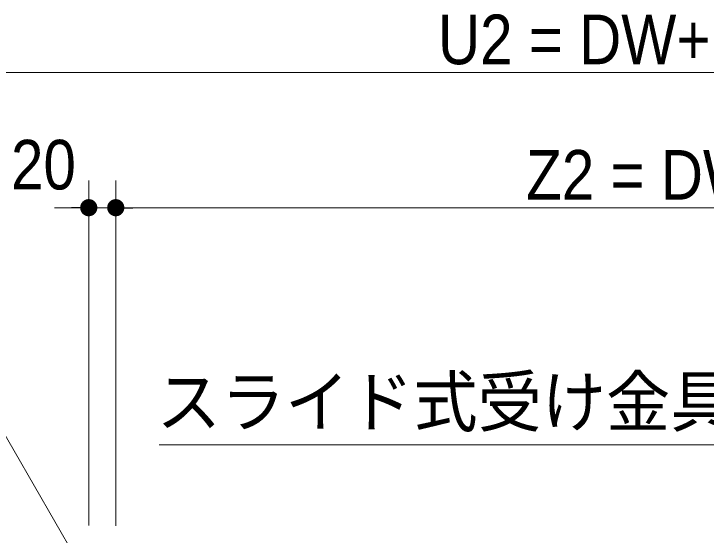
# Model space of a CAD drawing. Units: millimetres, scale not verified. Extents: x -6062 to 6062, y -3045 to 3045.
# Drawn here: x -2367 to -1855, y 408 to 793 of the extents above; entities that cross this region are included whole.
import ezdxf
from ezdxf.enums import TextEntityAlignment as Align

# ---------------------------------------------------------------- set-up
doc = ezdxf.new("R2010")
doc.units = ezdxf.units.MM
doc.header["$LTSCALE"] = 20
doc.header["$PDMODE"] = 32
doc.header["$PDSIZE"] = 10
for name, color, linetype, lineweight in [('0-1_2寸法-2', 7, 'Continuous', 15), ('0-2_0', 7, 'Continuous', 25), ('0-4_2寸法-1', 7, 'Continuous', 15), ('0-5_2寸法-3', 7, 'Continuous', 15)]:
    doc.layers.add(name, color=color, linetype=linetype, lineweight=lineweight)
doc.layers.add('0-3_Defpoints', color=7, linetype='Continuous')
doc.styles.add('ＭＳ Ｐゴシック', font='')
doc.styles.get('ＭＳ Ｐゴシック').set_extended_font_data('MS PGothic')

# ---------------------------------------------------------------- blocks, each defined once
blk = doc.blocks.new('_Dot')
at = {"layer": '0-2_0'}
blk.add_line((-10, 0), (-20, 0), dxfattribs=at)
for points in [[(0, 0), (-6.37, 7.71), (-5.36, 8.44)], [(0, 0), (-5.36, 8.44), (-4.26, 9.05)], [(0, 0), (-4.26, 9.05), (-3.09, 9.51)], [(0, 0), (-3.09, 9.51), (-1.87, 9.82)], [(0, 0), (-1.87, 9.82), (-0.63, 9.98)], [(0, 0), (-0.63, 9.98), (0.63, 9.98)], [(0, 0), (0.63, 9.98), (1.87, 9.82)], [(0, 0), (1.87, 9.82), (3.09, 9.51)], [(0, 0), (3.09, 9.51), (4.26, 9.05)], [(0, 0), (4.26, 9.05), (5.36, 8.44)], [(0, 0), (5.36, 8.44), (6.37, 7.71)], [(0, 0), (-10, 0), (-9.92, 1.25)], [(0, 0), (-9.92, -1.25), (-10, 0)], [(0, 0), (-9.92, 1.25), (-9.69, 2.49)], [(0, 0), (-9.69, -2.49), (-9.92, -1.25)], [(0, 0), (-9.69, 2.49), (-9.3, 3.68)], [(0, 0), (-9.3, -3.68), (-9.69, -2.49)], [(0, 0), (-9.3, 3.68), (-8.76, 4.82)], [(0, 0), (-8.76, -4.82), (-9.3, -3.68)], [(0, 0), (-8.76, 4.82), (-8.09, 5.88)], [(0, 0), (-8.09, -5.88), (-8.76, -4.82)], [(0, 0), (-8.09, 5.88), (-7.29, 6.85)], [(0, 0), (-7.29, -6.85), (-8.09, -5.88)], [(0, 0), (-7.29, 6.85), (-6.37, 7.71)], [(0, 0), (-6.37, -7.71), (-7.29, -6.85)], [(0, 0), (-5.36, -8.44), (-6.37, -7.71)], [(0, 0), (-4.26, -9.05), (-5.36, -8.44)], [(0, 0), (-3.09, -9.51), (-4.26, -9.05)], [(0, 0), (-1.87, -9.82), (-3.09, -9.51)], [(0, 0), (-0.63, -9.98), (-1.87, -9.82)], [(0, 0), (0.63, -9.98), (-0.63, -9.98)], [(0, 0), (6.37, 7.71), (7.29, 6.85)], [(0, 0), (7.29, 6.85), (8.09, 5.88)], [(0, 0), (8.09, 5.88), (8.76, 4.82)], [(0, 0), (8.76, 4.82), (9.3, 3.68)], [(0, 0), (9.3, 3.68), (9.69, 2.49)], [(0, 0), (9.69, 2.49), (9.92, 1.25)], [(0, 0), (9.92, 1.25), (10, 0)], [(0, 0), (1.87, -9.82), (0.63, -9.98)], [(0, 0), (3.09, -9.51), (1.87, -9.82)], [(0, 0), (4.26, -9.05), (3.09, -9.51)], [(0, 0), (5.36, -8.44), (4.26, -9.05)], [(0, 0), (6.37, -7.71), (5.36, -8.44)], [(0, 0), (7.29, -6.85), (6.37, -7.71)], [(0, 0), (8.09, -5.88), (7.29, -6.85)], [(0, 0), (8.76, -4.82), (8.09, -5.88)], [(0, 0), (9.3, -3.68), (8.76, -4.82)], [(0, 0), (9.69, -2.49), (9.3, -3.68)], [(0, 0), (9.92, -1.25), (9.69, -2.49)], [(0, 0), (10, 0), (9.92, -1.25)]]:
    blk.add_solid(points, dxfattribs=at)

msp = doc.modelspace()

# ---------------------------------------------------------------- linework, layer by layer
at = {"layer": '0-1_2寸法-2'}
for p, q in [((-2311.5, 415.08), (-2311.5, 670)), ((-2291.5, 414.88), (-2291.5, 670)), ((-2324.21, 650), (-2336.92, 650)), ((-2311.5, 650), (-2291.5, 650)), ((-2278.79, 650), (-2266.08, 650))]:
    msp.add_line(p, q, dxfattribs=at)
at = {"layer": '0-3_Defpoints'}
msp.add_point((-2291.5, 650), dxfattribs=at)
at = {"layer": '0-4_2寸法-1'}
for p, q in [((-2379.79, 750), (-1448.21, 750)), ((-2291.5, 414.88), (-2291.5, 670)), ((-2278.79, 650), (-1448.21, 650))]:
    msp.add_line(p, q, dxfattribs=at)
at = {"layer": '0-5_2寸法-3'}
for points in [[(-3043.79, 574.75), (-2427.01, 574.75), (-2321.5, 392)], [(-2259.32, 474.75), (-1657.39, 474.75), (-1609.5, 391.8)]]:
    msp.add_lwpolyline(points, dxfattribs=at)

# ---------------------------------------------------------------- block references
at = {"layer": '0-1_2寸法-2', "xscale": 0.6356201, "yscale": 0.6356201}
msp.add_blockref('_Dot', (-2311.5, 650), dxfattribs=at)
at = {"layer": '0-1_2寸法-2', "xscale": 0.6356201, "yscale": 0.6356201, "rotation": 180}
msp.add_blockref('_Dot', (-2291.5, 650), dxfattribs=at)
at = {"layer": '0-4_2寸法-1', "xscale": 0.6356201, "yscale": 0.6356201, "rotation": 180}
msp.add_blockref('_Dot', (-2291.5, 650), dxfattribs=at)

# ---------------------------------------------------------------- texts
at = {"layer": '0-1_2寸法-2', "style": 'ＭＳ Ｐゴシック', "width": 0.9}
msp.add_text('20', height=36.66, dxfattribs=at).set_placement((-2369.03, 652.48), align=Align.BOTTOM_LEFT)
at = {"layer": '0-4_2寸法-1', "style": 'ＭＳ Ｐゴシック', "width": 0.9}
for s, p in [('U2 = DW+129', (-2053.08, 745.04)), ('Z2 = DW+28', (-1987.81, 644.94))]:
    msp.add_text(s, height=36.69, dxfattribs=at).set_placement(p, align=Align.BOTTOM_LEFT)
at = {"layer": '0-5_2寸法-3', "style": 'ＭＳ Ｐゴシック', "width": 0.95}
msp.add_text('スライド式受け金具取付位置', height=36.66, dxfattribs=at).set_placement((-2261.24, 477.3), align=Align.BOTTOM_LEFT)

doc.saveas('drawing.dxf')
